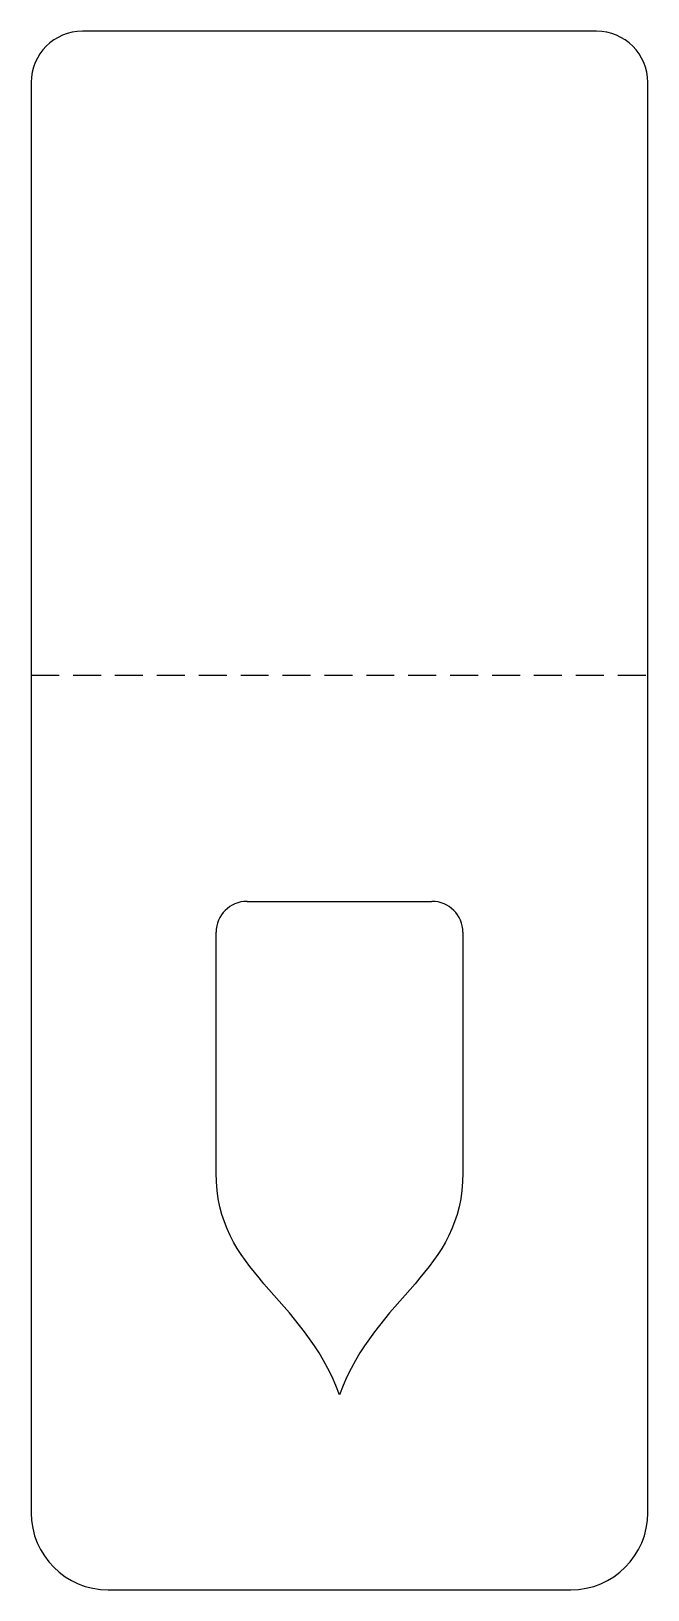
# Model space of a CAD drawing. Header units: millimetres. Extents: x 0 to 120, y -181 to 123.
import ezdxf

# ---------------------------------------------------------------- set-up
doc = ezdxf.new("R2010")
doc.units = ezdxf.units.MM
doc.linetypes.add('DASHED', pattern=[8.154071, 5.436047, -2.718024])
doc.layers.add('bendUp', color=5, linetype='DASHED')
doc.layers.add('outline', color=7, linetype='Continuous')

msp = doc.modelspace()

# ---------------------------------------------------------------- linework, layer by layer
at = {"layer": 'bendUp'}
msp.add_line((0, -2.56), (120, -2.56), dxfattribs=at)
at = {"layer": 'outline'}
for p, q in [((110, 122.72), (10, 122.72)), ((0, 112.72), (0, 0)), ((120, 0), (120, 112.72)), ((0, 0), (0, -5.13)), ((120, -5.13), (120, 0)), ((0, -5.13), (0, -165.57)), ((120, -165.57), (120, -5.13)), ((42, -46.6), (78, -46.6)), ((36, -99.4), (36, -52.6)), ((84, -52.6), (84, -99.4)), ((15, -180.57), (105, -180.57))]:
    msp.add_line(p, q, dxfattribs=at)
for centre, radius, start, end in [((10, 112.72), 10, 90, 180), ((110, 112.72), 10, 0, 90), ((42, -52.6), 6, 90, 180), ((78, -52.6), 6, 0, 90), ((15, -165.57), 15, 180, 270), ((105, -165.57), 15, 270, 0)]:
    msp.add_arc(centre, radius, start, end, dxfattribs=at)
for points in [[(60, -142.6), (52.8, -123.16), (36, -118.84), (36, -99.4)], [(84, -99.4), (84, -118.84), (67.2, -123.16), (60, -142.6)]]:
    msp.add_open_spline(points, degree=3, dxfattribs=at)

doc.saveas('drawing.dxf')
